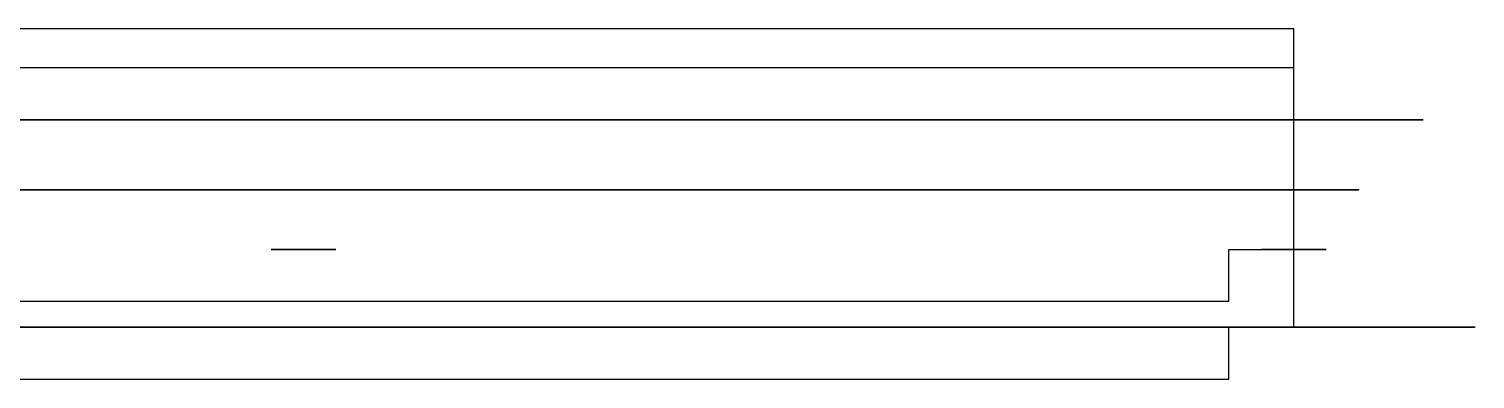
# Model space of a CAD drawing. Header units: centimetres. Extents: x 0 to 32.9, y -2.5 to 2.3.
# Drawn here: x 21.71 to 32.88, y -0.4 to 2.3 of the extents above; entities that cross this region are included whole.
import ezdxf

# ---------------------------------------------------------------- set-up
doc = ezdxf.new("R2010")
doc.units = ezdxf.units.CM
doc.header["$MEASUREMENT"] = 0
for name, color, linetype in [('Solid Block Case v52_1mm Switch Plate for Visualization Only', 7, 'Continuous'), ('Solid Block Case v52_1mm USB Cutout Guide', 7, 'Continuous'), ('Solid Block Case v52_1mm v1 Bottom Extrude Face', 7, 'Continuous'), ('Solid Block Case v52_1mm v1 Drill Holes', 7, 'Continuous'), ('Solid Block Case v52_1mm v1 Margin Case Base', 7, 'Continuous'), ('Solid Block Case v52_1mm v1 Overhang', 7, 'Continuous'), ('Solid Block Case v52_1mm v1 USB Cutout Face', 7, 'Continuous'), ('Solid Block Case v52_1mm v2 Basket Case', 7, 'Continuous'), ('Solid Block Case v52_1mm v2 USB Cutout Face', 7, 'Continuous'), ('Solid Block Case v52_3mm Bottom Extrude Face', 7, 'Continuous'), ('Solid Block Case v52_3mm Margin Case Base', 7, 'Continuous'), ('Solid Block Case v52_Case Bottom', 7, 'Continuous'), ('Solid Block Case v52_PCB Outline W USB', 7, 'Continuous'), ('Solid Block Case v52_Sketch34', 7, 'Continuous'), ('Solid Block Case v52_Switch Plate', 7, 'Continuous'), ('Solid Block Case v52_TopPlate', 7, 'Continuous')]:
    doc.layers.add(name, color=color, linetype=linetype)

msp = doc.modelspace()

# ---------------------------------------------------------------- linework, layer by layer
at = {"layer": 'Solid Block Case v52_1mm Switch Plate for Visualization Only'}
for p, q in [((31.48, 1.06, -16.7875), (1, 1.06, -16.7875)), ((1, 1.06, -0.5), (31.48, 1.06, -0.5)), ((20.7882, 1.06, -5.0833), (22.1882, 1.06, -5.0833)), ((22.1882, 1.06, -3.68336), (20.7882, 1.06, -3.68336)), ((22.6644, 1.06, -7.49338), (21.2645, 1.06, -7.49338)), ((21.2645, 1.06, -8.89331), (22.6644, 1.06, -8.89331)), ((21.7407, 1.06, -6.98831), (23.1407, 1.06, -6.98831)), ((21.7407, 1.06, -5.58838), (21.7407, 1.06, -6.98831)), ((23.1407, 1.06, -5.58838), (21.7407, 1.06, -5.58838)), ((22.1882, 1.06, -5.0833), (22.1882, 1.06, -3.68336)), ((23.6169, 1.06, -1.778364), (22.217, 1.06, -1.778364)), ((22.217, 1.06, -1.778364), (22.217, 1.06, -3.17831)), ((22.217, 1.06, -3.17831), (23.6169, 1.06, -3.17831)), ((22.217, 1.06, -14.1609), (22.217, 1.06, -15.5608)), ((22.217, 1.06, -10.79831), (23.6169, 1.06, -10.79831)), ((23.6169, 1.06, -9.39838), (22.217, 1.06, -9.39838)), ((22.217, 1.06, -11.30338), (22.217, 1.06, -12.7033)), ((22.217, 1.06, -12.7033), (23.6169, 1.06, -12.7033)), ((23.6169, 1.06, -11.30338), (22.217, 1.06, -11.30338)), ((22.217, 1.06, -9.39838), (22.217, 1.06, -10.79831)), ((22.217, 1.06, -15.5608), (23.6169, 1.06, -15.5608)), ((23.6169, 1.06, -14.1609), (22.217, 1.06, -14.1609)), ((22.6644, 1.06, -8.89331), (22.6644, 1.06, -7.49338)), ((24.0932, 1.06, -3.68336), (22.6932, 1.06, -3.68336)), ((22.6932, 1.06, -3.68336), (22.6932, 1.06, -5.0833)), ((22.6932, 1.06, -5.0833), (24.0932, 1.06, -5.0833)), ((23.1407, 1.06, -6.98831), (23.1407, 1.06, -5.58838)), ((24.5694, 1.06, -7.49338), (23.1695, 1.06, -7.49338)), ((23.1695, 1.06, -7.49338), (23.1695, 1.06, -8.89331)), ((23.1695, 1.06, -8.89331), (24.5694, 1.06, -8.89331)), ((23.6169, 1.06, -3.17831), (23.6169, 1.06, -1.778364)), ((23.6169, 1.06, -10.79831), (23.6169, 1.06, -9.39838)), ((23.6169, 1.06, -12.7033), (23.6169, 1.06, -11.30338)), ((23.6169, 1.06, -15.5608), (23.6169, 1.06, -14.1609)), ((23.6457, 1.06, -6.98831), (25.0457, 1.06, -6.98831)), ((25.0457, 1.06, -5.58838), (23.6457, 1.06, -5.58838)), ((23.6457, 1.06, -5.58838), (23.6457, 1.06, -6.98831)), ((24.0932, 1.06, -5.0833), (24.0932, 1.06, -3.68336)), ((25.5219, 1.06, -1.778364), (24.122, 1.06, -1.778364)), ((24.122, 1.06, -1.778364), (24.122, 1.06, -3.17831)), ((24.122, 1.06, -3.17831), (25.5219, 1.06, -3.17831)), ((25.5219, 1.06, -11.30338), (24.122, 1.06, -11.30338)), ((24.122, 1.06, -15.5608), (25.5219, 1.06, -15.5608)), ((24.122, 1.06, -11.30338), (24.122, 1.06, -12.7033)), ((24.122, 1.06, -10.79831), (25.5219, 1.06, -10.79831)), ((24.122, 1.06, -12.7033), (25.5219, 1.06, -12.7033)), ((25.5219, 1.06, -14.1609), (24.122, 1.06, -14.1609)), ((25.5219, 1.06, -9.39838), (24.122, 1.06, -9.39838)), ((24.122, 1.06, -14.1609), (24.122, 1.06, -15.5608)), ((24.122, 1.06, -9.39838), (24.122, 1.06, -10.79831)), ((24.5694, 1.06, -8.89331), (24.5694, 1.06, -7.49338)), ((25.0457, 1.06, -6.98831), (25.0457, 1.06, -5.58838)), ((25.0745, 1.06, -7.49338), (25.0745, 1.06, -8.89331)), ((26.4744, 1.06, -7.49338), (25.0745, 1.06, -7.49338)), ((25.0745, 1.06, -8.89331), (26.4744, 1.06, -8.89331)), ((25.3126, 1.06, -3.68336), (25.3126, 1.06, -5.0833)), ((26.7125, 1.06, -3.68336), (25.3126, 1.06, -3.68336)), ((25.3126, 1.06, -5.0833), (26.7125, 1.06, -5.0833)), ((25.5219, 1.06, -3.17831), (25.5219, 1.06, -1.778364)), ((25.5219, 1.06, -10.79831), (25.5219, 1.06, -9.39838)), ((25.5219, 1.06, -12.7033), (25.5219, 1.06, -11.30338)), ((25.5219, 1.06, -15.5608), (25.5219, 1.06, -14.1609)), ((25.8313, 1.06, -6.51826), (25.8313, 1.06, -6.23837)), ((25.8313, 1.06, -6.23837), (25.9137, 1.06, -6.23837)), ((25.9137, 1.06, -6.51826), (25.8313, 1.06, -6.51826)), ((25.9137, 1.06, -5.61138), (26.0862, 1.06, -5.61138)), ((25.9137, 1.06, -6.23837), (25.9137, 1.06, -5.61138)), ((26.5888, 1.06, -6.84127), (25.9137, 1.06, -6.84127)), ((25.9137, 1.06, -6.84127), (25.9137, 1.06, -6.51826)), ((26.027, 1.06, -3.17831), (27.4269, 1.06, -3.17831)), ((26.027, 1.06, -1.778364), (26.027, 1.06, -3.17831)), ((27.4269, 1.06, -1.778364), (26.027, 1.06, -1.778364)), ((26.027, 1.06, -11.30338), (26.027, 1.06, -12.7033)), ((27.4269, 1.06, -11.30338), (26.027, 1.06, -11.30338)), ((26.027, 1.06, -14.1609), (26.027, 1.06, -15.5608)), ((26.027, 1.06, -12.7033), (27.4269, 1.06, -12.7033)), ((27.4269, 1.06, -14.1609), (26.027, 1.06, -14.1609)), ((26.027, 1.06, -15.5608), (27.4269, 1.06, -15.5608)), ((26.0694, 1.06, -10.04837), (26.152, 1.06, -10.04837)), ((26.0694, 1.06, -10.32826), (26.0694, 1.06, -10.04837)), ((26.152, 1.06, -10.32826), (26.0694, 1.06, -10.32826)), ((26.0862, 1.06, -5.49136), (26.4161, 1.06, -5.49136)), ((26.0862, 1.06, -5.61138), (26.0862, 1.06, -5.49136)), ((26.152, 1.06, -10.65127), (26.152, 1.06, -10.32826)), ((26.8269, 1.06, -10.65127), (26.152, 1.06, -10.65127)), ((26.152, 1.06, -9.42138), (26.3243, 1.06, -9.42138)), ((26.152, 1.06, -10.04837), (26.152, 1.06, -9.42138)), ((26.3243, 1.06, -9.42138), (26.3243, 1.06, -9.30136)), ((26.3243, 1.06, -9.30136), (26.6544, 1.06, -9.30136)), ((26.4161, 1.06, -5.61138), (26.5888, 1.06, -5.61138)), ((26.4161, 1.06, -5.49136), (26.4161, 1.06, -5.61138)), ((26.4744, 1.06, -8.89331), (26.4744, 1.06, -7.49338)), ((26.5888, 1.06, -6.05828), (26.7412, 1.06, -6.05828)), ((26.5888, 1.06, -5.61138), (26.5888, 1.06, -6.05828)), ((26.7412, 1.06, -6.51826), (26.5888, 1.06, -6.51826)), ((26.5888, 1.06, -6.51826), (26.5888, 1.06, -6.84127)), ((26.6544, 1.06, -9.42138), (26.8269, 1.06, -9.42138)), ((26.6544, 1.06, -9.30136), (26.6544, 1.06, -9.42138)), ((26.7125, 1.06, -5.0833), (26.7125, 1.06, -3.68336)), ((26.7412, 1.06, -6.98831), (26.7412, 1.06, -6.51826)), ((26.7412, 1.06, -6.05828), (26.7412, 1.06, -5.58838)), ((28.1413, 1.06, -6.98831), (26.7412, 1.06, -6.98831)), ((26.7412, 1.06, -5.58838), (28.1413, 1.06, -5.58838)), ((26.9795, 1.06, -10.32826), (26.8269, 1.06, -10.32826)), ((26.8269, 1.06, -9.86828), (26.9795, 1.06, -9.86828)), ((26.8269, 1.06, -10.32826), (26.8269, 1.06, -10.65127)), ((26.8269, 1.06, -9.42138), (26.8269, 1.06, -9.86828)), ((28.3794, 1.06, -10.79831), (26.9795, 1.06, -10.79831)), ((26.9795, 1.06, -9.86828), (26.9795, 1.06, -9.39838)), ((26.9795, 1.06, -10.79831), (26.9795, 1.06, -10.32826)), ((26.9795, 1.06, -9.39838), (28.3794, 1.06, -9.39838)), ((27.4269, 1.06, -3.17831), (27.4269, 1.06, -1.778364)), ((27.4269, 1.06, -12.7033), (27.4269, 1.06, -11.30338)), ((27.4269, 1.06, -15.5608), (27.4269, 1.06, -14.1609)), ((27.4557, 1.06, -7.49338), (27.4557, 1.06, -8.89331)), ((28.8557, 1.06, -7.49338), (27.4557, 1.06, -7.49338)), ((27.4557, 1.06, -8.89331), (28.8557, 1.06, -8.89331)), ((27.932, 1.06, -3.68336), (27.932, 1.06, -5.0833)), ((27.932, 1.06, -3.17831), (29.3319, 1.06, -3.17831)), ((29.3319, 1.06, -1.778364), (27.932, 1.06, -1.778364)), ((27.932, 1.06, -5.0833), (29.3319, 1.06, -5.0833)), ((27.932, 1.06, -1.778364), (27.932, 1.06, -3.17831)), ((29.3319, 1.06, -3.68336), (27.932, 1.06, -3.68336)), ((27.932, 1.06, -12.7033), (29.3319, 1.06, -12.7033)), ((27.932, 1.06, -15.5608), (29.3319, 1.06, -15.5608)), ((27.932, 1.06, -14.1609), (27.932, 1.06, -15.5608)), ((29.3319, 1.06, -11.30338), (27.932, 1.06, -11.30338)), ((27.932, 1.06, -11.30338), (27.932, 1.06, -12.7033)), ((29.3319, 1.06, -14.1609), (27.932, 1.06, -14.1609)), ((28.1413, 1.06, -6.51826), (28.1413, 1.06, -6.98831)), ((28.1413, 1.06, -6.05828), (28.2937, 1.06, -6.05828)), ((28.2937, 1.06, -6.51826), (28.1413, 1.06, -6.51826)), ((28.1413, 1.06, -5.58838), (28.1413, 1.06, -6.05828)), ((28.2937, 1.06, -5.61138), (28.4662, 1.06, -5.61138)), ((28.9688, 1.06, -6.84127), (28.2937, 1.06, -6.84127)), ((28.2937, 1.06, -6.84127), (28.2937, 1.06, -6.51826)), ((28.2937, 1.06, -6.05828), (28.2937, 1.06, -5.61138)), ((28.532, 1.06, -10.32826), (28.3794, 1.06, -10.32826)), ((28.3794, 1.06, -9.86828), (28.532, 1.06, -9.86828)), ((28.3794, 1.06, -9.39838), (28.3794, 1.06, -9.86828)), ((28.3794, 1.06, -10.32826), (28.3794, 1.06, -10.79831)), ((28.4662, 1.06, -5.61138), (28.4662, 1.06, -5.49136)), ((28.4662, 1.06, -5.49136), (28.7963, 1.06, -5.49136)), ((28.532, 1.06, -9.42138), (28.7045, 1.06, -9.42138)), ((28.532, 1.06, -9.86828), (28.532, 1.06, -9.42138)), ((29.2069, 1.06, -10.65127), (28.532, 1.06, -10.65127)), ((28.532, 1.06, -10.65127), (28.532, 1.06, -10.32826)), ((28.7045, 1.06, -9.30136), (29.0344, 1.06, -9.30136)), ((28.7045, 1.06, -9.42138), (28.7045, 1.06, -9.30136)), ((28.7963, 1.06, -5.49136), (28.7963, 1.06, -5.61138)), ((28.7963, 1.06, -5.61138), (28.9688, 1.06, -5.61138)), ((28.8557, 1.06, -8.89331), (28.8557, 1.06, -7.49338)), ((29.0512, 1.06, -6.51826), (28.9688, 1.06, -6.51826)), ((28.9688, 1.06, -5.61138), (28.9688, 1.06, -6.23837)), ((28.9688, 1.06, -6.51826), (28.9688, 1.06, -6.84127)), ((28.9688, 1.06, -6.23837), (29.0512, 1.06, -6.23837)), ((29.0344, 1.06, -9.42138), (29.2069, 1.06, -9.42138)), ((29.0344, 1.06, -9.30136), (29.0344, 1.06, -9.42138)), ((29.0512, 1.06, -6.23837), (29.0512, 1.06, -6.51826)), ((29.2069, 1.06, -10.04837), (29.2895, 1.06, -10.04837)), ((29.2069, 1.06, -10.32826), (29.2069, 1.06, -10.65127)), ((29.2069, 1.06, -9.42138), (29.2069, 1.06, -10.04837)), ((29.2895, 1.06, -10.32826), (29.2069, 1.06, -10.32826)), ((29.2895, 1.06, -10.04837), (29.2895, 1.06, -10.32826)), ((29.3319, 1.06, -3.17831), (29.3319, 1.06, -1.778364)), ((29.3319, 1.06, -5.0833), (29.3319, 1.06, -3.68336)), ((29.3319, 1.06, -15.5608), (29.3319, 1.06, -14.1609)), ((29.3319, 1.06, -12.7033), (29.3319, 1.06, -11.30338)), ((31.2369, 1.06, -1.778364), (29.837, 1.06, -1.778364)), ((31.2369, 1.06, -5.58838), (29.837, 1.06, -5.58838)), ((29.837, 1.06, -5.58838), (29.837, 1.06, -6.98831)), ((29.837, 1.06, -3.68336), (29.837, 1.06, -5.0833)), ((29.837, 1.06, -5.0833), (31.2369, 1.06, -5.0833)), ((31.2369, 1.06, -3.68336), (29.837, 1.06, -3.68336)), ((29.837, 1.06, -3.17831), (31.2369, 1.06, -3.17831)), ((29.837, 1.06, -1.778364), (29.837, 1.06, -3.17831)), ((29.837, 1.06, -7.49338), (29.837, 1.06, -8.89331)), ((29.837, 1.06, -8.89331), (31.2369, 1.06, -8.89331)), ((31.2369, 1.06, -7.49338), (29.837, 1.06, -7.49338)), ((29.837, 1.06, -6.98831), (31.2369, 1.06, -6.98831)), ((29.837, 1.06, -15.5608), (31.2369, 1.06, -15.5608)), ((31.2369, 1.06, -14.1609), (29.837, 1.06, -14.1609)), ((31.2369, 1.06, -11.30338), (29.837, 1.06, -11.30338)), ((29.837, 1.06, -12.7033), (31.2369, 1.06, -12.7033)), ((29.837, 1.06, -9.39838), (29.837, 1.06, -10.79831)), ((29.837, 1.06, -11.30338), (29.837, 1.06, -12.7033)), ((31.2369, 1.06, -9.39838), (29.837, 1.06, -9.39838)), ((29.837, 1.06, -10.79831), (31.2369, 1.06, -10.79831)), ((29.837, 1.06, -14.1609), (29.837, 1.06, -15.5608)), ((31.2369, 1.06, -3.17831), (31.2369, 1.06, -1.778364)), ((31.2369, 1.06, -5.0833), (31.2369, 1.06, -3.68336)), ((31.2369, 1.06, -6.98831), (31.2369, 1.06, -5.58838)), ((31.2369, 1.06, -15.5608), (31.2369, 1.06, -14.1609)), ((31.2369, 1.06, -8.89331), (31.2369, 1.06, -7.49338)), ((31.2369, 1.06, -10.79831), (31.2369, 1.06, -9.39838)), ((31.2369, 1.06, -12.7033), (31.2369, 1.06, -11.30338)), ((31.98, 1.06, -1), (31.98, 1.06, -16.2875))]:
    msp.add_line(p, q, dxfattribs=at)
at = {"layer": 'Solid Block Case v52_1mm Switch Plate for Visualization Only', "extrusion": (0, 1, 0)}
for centre in [(-23.86945, -9.171415, 1.06), (-31.48, -16.2875, 1.06), (-31.48, -1, 1.06)]:
    msp.add_circle(centre, 0.125, dxfattribs=at)
for centre, start, end in [((-31.48, -1, 1.06), 90, 180), ((-31.48, -16.2875, 1.06), 180, 270)]:
    msp.add_arc(centre, 0.5, start, end, dxfattribs=at)
at = {"layer": 'Solid Block Case v52_1mm Switch Plate for Visualization Only'}
msp.add_point((31.98, 1.06, -0.5), dxfattribs=at)
at = {"layer": 'Solid Block Case v52_1mm USB Cutout Guide'}
for p, q in [((1, 0, -0.5), (31.48, 0, -0.5)), ((31.48, 0, -16.7875), (21.45, 0, -16.7875)), ((31.98, 0, -1), (31.98, 0, -16.2875))]:
    msp.add_line(p, q, dxfattribs=at)
at = {"layer": 'Solid Block Case v52_1mm USB Cutout Guide', "extrusion": (0, 1, 0)}
for centre, start, end in [((-31.48, -1), 90, 180), ((-31.48, -16.2875), 180, 270)]:
    msp.add_arc(centre, 0.5, start, end, dxfattribs=at)
at = {"layer": 'Solid Block Case v52_1mm v1 Bottom Extrude Face'}
for p, q in [((0, 0), (32.48, 0)), ((32.48, 0, -17.2875), (0, 0, -17.2875)), ((0, 0, -11.2875), (32.48, 0, -11.2875)), ((32.48, 0), (0, 0)), ((32.48, 0, -17.2875), (0, 0, -17.2875)), ((0, 0, -2.7), (32.48, 0, -2.7)), ((32.48, 0, -2.7), (32.48, 0)), ((32.48, 0), (32.48, 0, -17.2875)), ((32.48, 0, -11.2875), (32.48, 0, -17.2875))]:
    msp.add_line(p, q, dxfattribs=at)
at = {"layer": 'Solid Block Case v52_1mm v1 Drill Holes', "extrusion": (0, 1, 0)}
for centre in [(-23.83472, -8.116085, 0.6), (-31.48, -1, 0.6), (-31.48, -16.2875, 0.6)]:
    msp.add_circle(centre, 0.25, dxfattribs=at)
at = {"layer": 'Solid Block Case v52_1mm v1 Margin Case Base'}
for p, q in [((0, 0), (32.48, 0)), ((31.48, 0, -16.8875), (1, 0, -16.8875)), ((1, 0, -0.5), (31.48, 0, -0.5)), ((1, 0, -0.4), (31.48, 0, -0.4)), ((31.48, 0, -17.2875), (1, 0, -17.2875)), ((30.98, 0, -11.7875), (1.5, 0, -11.7875)), ((1.5, 0, -16.8875), (30.98, 0, -16.8875)), ((23.86945, 0, -9.171415), (23.86945, 0, -0.4)), ((23.86945, 0, -9.171415), (32.08, 0, -9.171415)), ((31.98, 0, -15.701646), (30.98, 0, -15.701646)), ((31.48, 0, -16.7875), (30.98, 0, -16.7875)), ((30.98, 0, -16.8875), (30.98, 0, -11.7875)), ((30.98, 0, -16.7875), (30.98, 0, -11.7875)), ((32.48, 0, -17.2875), (31.48, 0, -17.2875)), ((31.98, 0, -1), (31.98, 0, -16.2875)), ((32.08, 0, -1), (32.08, 0, -16.2875)), ((32.48, 0, -16.2875), (32.48, 0, -17.2875)), ((32.48, 0, -1), (32.48, 0, -16.2875)), ((32.48, 0, -1), (32.48, 0))]:
    msp.add_line(p, q, dxfattribs=at)
at = {"layer": 'Solid Block Case v52_1mm v1 Margin Case Base', "extrusion": (0, 1, 0)}
for centre in [(-23.86945, -9.171415), (-31.48, -16.2875), (-31.48, -1)]:
    msp.add_circle(centre, 0.225, dxfattribs=at)
for centre, radius, start, end in [((-31.48, -16.2875), 0.5, 180, 270), ((-31.48, -1), 0.5, 90, 180), ((-31.48, -16.2875), 0.6, 180, 270), ((-31.48, -1), 0.6, 90, 180)]:
    msp.add_arc(centre, radius, start, end, dxfattribs=at)
at = {"layer": 'Solid Block Case v52_1mm v1 Margin Case Base'}
msp.add_point((31.98, 0, -0.5), dxfattribs=at)
at = {"layer": 'Solid Block Case v52_1mm v1 Overhang'}
for p, q in [((0, 1.6), (32.48, 1.6)), ((0, 1.6), (32.48, 1.6)), ((32.316374, 1.6, -17.2875), (0.163626, 1.6, -17.2875)), ((0.163626, 1.6, -17.2875), (32.316374, 1.6, -17.2875)), ((1, 1.6, -16.8875), (31.48, 1.6, -16.8875)), ((31.48, 1.6, -0.4), (1, 1.6, -0.4)), ((1.0094, 1.6, -1.4742), (31.4706, 1.6, -1.4742)), ((1.0094, 1.6, -12.9558), (31.4706, 1.6, -12.9558)), ((20.0595, 1.6, -14.849103), (21.9645, 1.6, -14.849103)), ((31.4706, 1.6, -13.9083), (21.9645, 1.6, -13.9083)), ((31.4706, 1.6, -15.8133), (21.9645, 1.6, -15.8133)), ((21.9645, 1.6, -13.9083), (21.9645, 1.6, -15.8133)), ((31.4706, 1.6, -13.9083), (31.4706, 1.6, -15.8133)), ((31.4706, 1.6, -1.4742), (31.4706, 1.6, -12.9558)), ((32.48, 1.6, -15.8133), (31.4706, 1.6, -15.8133)), ((32.08, 1.6, -16.2875), (32.08, 1.6, -1)), ((32.48, 1.6, -17.114276), (32.316374, 1.6, -17.2875)), ((32.48, 1.6, -17.114276), (32.316374, 1.6, -17.2875)), ((32.48, 1.6, -17.114276), (32.48, 1.6)), ((32.48, 1.6), (32.48, 1.6, -17.114276))]:
    msp.add_line(p, q, dxfattribs=at)
at = {"layer": 'Solid Block Case v52_1mm v1 Overhang', "extrusion": (0, 1, 0)}
for centre, start, end in [((-31.48, -1, 1.6), 90, 180), ((-31.48, -16.2875, 1.6), 180, 270)]:
    msp.add_arc(centre, 0.6, start, end, dxfattribs=at)
at = {"layer": 'Solid Block Case v52_1mm v1 USB Cutout Face'}
for p, q in [((31.48, 2, -16.8875), (1, 2, -16.8875)), ((31.48, 0, -16.8875), (31.48, 2, -16.8875)), ((30.98, 0, -16.8875), (31.48, 0, -16.8875)), ((30.98, -0.4, -16.8875), (30.98, 0, -16.8875)), ((1.5, -0.4, -16.8875), (30.98, -0.4, -16.8875))]:
    msp.add_line(p, q, dxfattribs=at)
at = {"layer": 'Solid Block Case v52_1mm v2 Basket Case'}
for p, q in [((1, 0, -0.4), (31.48, 0, -0.4)), ((1, 0, -0.5), (31.48, 0, -0.5)), ((1, 0), (31.48, 0)), ((31.48, 0, -17.2875), (1, 0, -17.2875)), ((31.48, 0, -16.8875), (1, 0, -16.8875)), ((30.98, 0, -16.8875), (1.5, 0, -16.8875)), ((9.64528, 0, -6.171415), (22.86945, 0, -6.171415)), ((22.86945, 0, -6.171415), (22.86945, 0, -13.7875)), ((22.86945, 0, -13.7875), (30.98, 0, -13.7875)), ((31.48, 0, -16.7875), (30.98, 0, -16.7875)), ((30.98, 0, -16.7875), (30.98, 0, -13.7875)), ((30.98, 0, -13.7875), (30.98, 0, -16.8875)), ((31.48, 0, -17.2875), (32.48, 0, -17.2875)), ((32.48, 0), (31.48, 0)), ((31.98, 0, -1), (31.98, 0, -16.2875)), ((32.08, 0, -1), (32.08, 0, -16.2875)), ((32.48, 0, -17.2875), (32.48, 0))]:
    msp.add_line(p, q, dxfattribs=at)
at = {"layer": 'Solid Block Case v52_1mm v2 Basket Case', "extrusion": (0, 1, 0)}
for centre, radius, start, end in [((-31.48, -16.2875), 0.5, 180, 270), ((-31.48, -16.2875), 0.6, 180, 270), ((-31.48, -1), 0.6, 90, 180), ((-31.48, -1), 0.5, 90, 180)]:
    msp.add_arc(centre, radius, start, end, dxfattribs=at)
at = {"layer": 'Solid Block Case v52_1mm v2 Basket Case'}
msp.add_point((31.98, 0, -0.5), dxfattribs=at)
at = {"layer": 'Solid Block Case v52_1mm v2 USB Cutout Face'}
for p, q in [((31.48, 2.3, -16.8875), (1, 2.3, -16.8875)), ((31.48, 0.6, -16.8875), (31.48, 2.3, -16.8875)), ((30.98, 0.2, -16.8875), (30.98, 0.6, -16.8875)), ((30.98, 0.6, -16.8875), (31.48, 0.6, -16.8875)), ((1.5, 0.2, -16.8875), (30.98, 0.2, -16.8875))]:
    msp.add_line(p, q, dxfattribs=at)
at = {"layer": 'Solid Block Case v52_3mm Bottom Extrude Face'}
for p, q in [((32.88, 0, -17.6875), (0, 0, -17.6875)), ((32.88, 0, -11.6875), (0, 0, -11.6875)), ((0, 0), (32.88, 0)), ((32.88, 0, -3), (0, 0, -3)), ((0, 0, -17.6875), (32.88, 0, -17.6875)), ((0, 0), (32.88, 0)), ((32.88, 0), (32.88, 0, -17.6875)), ((32.88, 0, -17.6875), (32.88, 0, -11.6875)), ((32.88, 0), (32.88, 0, -3))]:
    msp.add_line(p, q, dxfattribs=at)
at = {"layer": 'Solid Block Case v52_3mm Margin Case Base'}
for p, q in [((32.88, 0, -17.6875), (0, 0, -17.6875)), ((0, 0), (32.88, 0)), ((1.2, 0, -0.4), (31.68, 0, -0.4)), ((31.68, 0, -17.2875), (1.2, 0, -17.2875)), ((30.48, 0, -17.2875), (2.4, 0, -17.2875)), ((2.4, 0, -13.7875), (30.48, 0, -13.7875)), ((30.48, 0, -13.7875), (30.48, 0, -17.2875)), ((30.48, 0, -17.2875), (30.48, 0, -13.7875)), ((32.48, 0, -1.2), (32.48, 0, -16.4875)), ((32.88, 0), (32.88, 0, -17.6875))]:
    msp.add_line(p, q, dxfattribs=at)
at = {"layer": 'Solid Block Case v52_3mm Margin Case Base', "extrusion": (0, 1, 0)}
for centre in [(-24.06945, -9.371415), (-24.06945, -9.371415), (-31.68, -16.4875), (-31.68, -1.2), (-31.68, -1.2), (-31.68, -16.4875)]:
    msp.add_circle(centre, 0.125, dxfattribs=at)
for centre, start, end in [((-31.68, -1.2), 90, 180), ((-31.68, -16.4875), 180, 270)]:
    msp.add_arc(centre, 0.8, start, end, dxfattribs=at)
at = {"layer": 'Solid Block Case v52_3mm Margin Case Base'}
msp.add_point((32.18, 0, -0.7), dxfattribs=at)
msp.add_point((32.18, 0, -0.7), dxfattribs=at)
at = {"layer": 'Solid Block Case v52_Case Bottom'}
for p, q in [((30.98, 0, -16.2875), (0.5, 0, -16.2875)), ((0.5, 0), (30.98, 0)), ((31.48, 0, -0.5), (31.48, 0, -15.7875))]:
    msp.add_line(p, q, dxfattribs=at)
at = {"layer": 'Solid Block Case v52_Case Bottom', "extrusion": (0, 1, 0)}
for centre in [(-23.36945, -8.671415), (-30.98, -15.7875), (-30.98, -0.5)]:
    msp.add_circle(centre, 0.125, dxfattribs=at)
for centre, start, end in [((-30.98, -15.7875), 180, 270), ((-30.98, -0.5), 90, 180)]:
    msp.add_arc(centre, 0.5, start, end, dxfattribs=at)
at = {"layer": 'Solid Block Case v52_Case Bottom'}
msp.add_point((31.48, 0), dxfattribs=at)
at = {"layer": 'Solid Block Case v52_PCB Outline W USB'}
for p, q in [((0.5, 0), (30.98, 0)), ((30.98, 0, -16.2875), (20.95, 0, -16.2875)), ((31.48, 0, -0.5), (31.48, 0, -15.7875))]:
    msp.add_line(p, q, dxfattribs=at)
at = {"layer": 'Solid Block Case v52_PCB Outline W USB', "extrusion": (0, 1, 0)}
for centre, start, end in [((-30.98, -15.7875), 180, 270), ((-30.98, -0.5), 90, 180)]:
    msp.add_arc(centre, 0.5, start, end, dxfattribs=at)
at = {"layer": 'Solid Block Case v52_Sketch34'}
for p, q in [((30.7369, 0, -12.7084), (0.761965, 0, -12.7084)), ((16.24, 0, -16.2875), (22.11, 0, -16.2875)), ((16.24, 0), (22.11, 0)), ((20.7645, 0, -8.39331), (22.1644, 0, -8.39331)), ((22.1644, 0, -6.99338), (20.7645, 0, -6.99338)), ((21.2119, 0, -13.1558), (30.7369, 0, -13.1558)), ((21.2407, 0, -6.48831), (22.6407, 0, -6.48831)), ((22.6407, 0, -5.08838), (21.2407, 0, -5.08838)), ((21.717, 0, -12.2033), (23.1169, 0, -12.2033)), ((21.717, 0, -10.80338), (21.717, 0, -12.2033)), ((23.1169, 0, -8.89838), (21.717, 0, -8.89838)), ((21.717, 0, -8.89838), (21.717, 0, -10.29831)), ((23.1169, 0, -13.6609), (21.717, 0, -13.6609)), ((21.717, 0, -10.29831), (23.1169, 0, -10.29831)), ((21.717, 0, -13.6609), (21.717, 0, -15.0608)), ((21.717, 0, -15.0608), (23.1169, 0, -15.0608)), ((21.717, 0, -2.67831), (23.1169, 0, -2.67831)), ((23.1169, 0, -1.278364), (21.717, 0, -1.278364)), ((21.717, 0, -1.278364), (21.717, 0, -2.67831)), ((23.1169, 0, -10.80338), (21.717, 0, -10.80338)), ((22.11, 0), (22.11, 0, -0.5)), ((22.11, 0, -15.7875), (22.11, 0, -16.2875)), ((22.11, 0, -0.5), (23.11, 0, -0.5)), ((22.11, 0, -15.7875), (23.11, 0, -15.7875)), ((22.1644, 0, -8.39331), (22.1644, 0, -6.99338)), ((22.1932, 0, -4.5833), (23.5932, 0, -4.5833)), ((23.5932, 0, -3.18336), (22.1932, 0, -3.18336)), ((22.1932, 0, -3.18336), (22.1932, 0, -4.5833)), ((22.6407, 0, -6.48831), (22.6407, 0, -5.08838)), ((22.6695, 0, -8.39331), (24.0694, 0, -8.39331)), ((24.0694, 0, -6.99338), (22.6695, 0, -6.99338)), ((22.6695, 0, -6.99338), (22.6695, 0, -8.39331)), ((28.98, 0), (23.11, 0)), ((23.11, 0, -16.2875), (23.11, 0, -15.7875)), ((23.11, 0, -0.5), (23.11, 0)), ((28.98, 0, -16.2875), (23.11, 0, -16.2875)), ((23.1169, 0, -12.2033), (23.1169, 0, -10.80338)), ((23.1169, 0, -10.29831), (23.1169, 0, -8.89838)), ((23.1169, 0, -2.67831), (23.1169, 0, -1.278364)), ((23.1169, 0, -15.0608), (23.1169, 0, -13.6609)), ((23.1457, 0, -6.48831), (24.5457, 0, -6.48831)), ((23.1457, 0, -5.08838), (23.1457, 0, -6.48831)), ((24.5457, 0, -5.08838), (23.1457, 0, -5.08838)), ((23.5932, 0, -4.5833), (23.5932, 0, -3.18336)), ((23.622, 0, -8.89838), (23.622, 0, -10.29831)), ((23.622, 0, -10.80338), (23.622, 0, -12.2033)), ((23.622, 0, -15.0608), (25.0219, 0, -15.0608)), ((25.0219, 0, -10.80338), (23.622, 0, -10.80338)), ((23.622, 0, -12.2033), (25.0219, 0, -12.2033)), ((23.622, 0, -10.29831), (25.0219, 0, -10.29831)), ((25.0219, 0, -13.6609), (23.622, 0, -13.6609)), ((25.0219, 0, -1.278364), (23.622, 0, -1.278364)), ((23.622, 0, -2.67831), (25.0219, 0, -2.67831)), ((23.622, 0, -1.278364), (23.622, 0, -2.67831)), ((23.622, 0, -13.6609), (23.622, 0, -15.0608)), ((25.0219, 0, -8.89838), (23.622, 0, -8.89838)), ((24.0694, 0, -8.39331), (24.0694, 0, -6.99338)), ((24.5457, 0, -6.48831), (24.5457, 0, -5.08838)), ((24.5745, 0, -6.99338), (24.5745, 0, -8.39331)), ((25.9744, 0, -6.99338), (24.5745, 0, -6.99338)), ((24.5745, 0, -8.39331), (25.9744, 0, -8.39331)), ((26.2125, 0, -3.18336), (24.8126, 0, -3.18336)), ((24.8126, 0, -4.5833), (26.2125, 0, -4.5833)), ((24.8126, 0, -3.18336), (24.8126, 0, -4.5833)), ((25.0219, 0, -15.0608), (25.0219, 0, -13.6609)), ((25.0219, 0, -10.29831), (25.0219, 0, -8.89838)), ((25.0219, 0, -12.2033), (25.0219, 0, -10.80338)), ((25.0219, 0, -2.67831), (25.0219, 0, -1.278364)), ((25.3313, 0, -6.01826), (25.3313, 0, -5.73837)), ((25.4137, 0, -6.01826), (25.3313, 0, -6.01826)), ((25.3313, 0, -5.73837), (25.4137, 0, -5.73837)), ((26.0888, 0, -6.34127), (25.4137, 0, -6.34127)), ((25.4137, 0, -5.73837), (25.4137, 0, -5.11138)), ((25.4137, 0, -6.34127), (25.4137, 0, -6.01826)), ((25.4137, 0, -5.11138), (25.5862, 0, -5.11138)), ((25.527, 0, -15.0608), (26.9269, 0, -15.0608)), ((25.527, 0, -12.2033), (26.9269, 0, -12.2033)), ((26.9269, 0, -13.6609), (25.527, 0, -13.6609)), ((25.527, 0, -13.6609), (25.527, 0, -15.0608)), ((26.9269, 0, -10.80338), (25.527, 0, -10.80338)), ((25.527, 0, -1.278364), (25.527, 0, -2.67831)), ((25.527, 0, -2.67831), (26.9269, 0, -2.67831)), ((25.527, 0, -10.80338), (25.527, 0, -12.2033)), ((26.9269, 0, -1.278364), (25.527, 0, -1.278364)), ((25.5694, 0, -9.54837), (25.652, 0, -9.54837)), ((25.652, 0, -9.82826), (25.5694, 0, -9.82826)), ((25.5694, 0, -9.82826), (25.5694, 0, -9.54837)), ((25.5862, 0, -4.99136), (25.9161, 0, -4.99136)), ((25.5862, 0, -5.11138), (25.5862, 0, -4.99136)), ((25.652, 0, -8.92138), (25.8243, 0, -8.92138)), ((25.652, 0, -9.54837), (25.652, 0, -8.92138)), ((25.652, 0, -10.15127), (25.652, 0, -9.82826)), ((26.3269, 0, -10.15127), (25.652, 0, -10.15127)), ((25.8243, 0, -8.92138), (25.8243, 0, -8.80136)), ((25.8243, 0, -8.80136), (26.1544, 0, -8.80136)), ((25.9161, 0, -5.11138), (26.0888, 0, -5.11138)), ((25.9161, 0, -4.99136), (25.9161, 0, -5.11138)), ((25.9744, 0, -8.39331), (25.9744, 0, -6.99338)), ((26.0888, 0, -5.55828), (26.2412, 0, -5.55828)), ((26.0888, 0, -5.11138), (26.0888, 0, -5.55828)), ((26.2412, 0, -6.01826), (26.0888, 0, -6.01826)), ((26.0888, 0, -6.01826), (26.0888, 0, -6.34127)), ((26.1544, 0, -8.92138), (26.3269, 0, -8.92138)), ((26.1544, 0, -8.80136), (26.1544, 0, -8.92138)), ((26.2125, 0, -4.5833), (26.2125, 0, -3.18336)), ((26.2412, 0, -5.08838), (27.6413, 0, -5.08838)), ((26.2412, 0, -6.48831), (26.2412, 0, -6.01826)), ((26.2412, 0, -5.55828), (26.2412, 0, -5.08838)), ((27.6413, 0, -6.48831), (26.2412, 0, -6.48831)), ((26.3269, 0, -8.92138), (26.3269, 0, -9.36828)), ((26.3269, 0, -9.36828), (26.4795, 0, -9.36828)), ((26.3269, 0, -9.82826), (26.3269, 0, -10.15127)), ((26.4795, 0, -9.82826), (26.3269, 0, -9.82826)), ((26.4795, 0, -9.36828), (26.4795, 0, -8.89838)), ((26.4795, 0, -10.29831), (26.4795, 0, -9.82826)), ((26.4795, 0, -8.89838), (27.8794, 0, -8.89838)), ((27.8794, 0, -10.29831), (26.4795, 0, -10.29831)), ((26.9269, 0, -15.0608), (26.9269, 0, -13.6609)), ((26.9269, 0, -2.67831), (26.9269, 0, -1.278364)), ((26.9269, 0, -12.2033), (26.9269, 0, -10.80338)), ((26.9557, 0, -6.99338), (26.9557, 0, -8.39331)), ((28.3557, 0, -6.99338), (26.9557, 0, -6.99338)), ((26.9557, 0, -8.39331), (28.3557, 0, -8.39331)), ((27.432, 0, -15.0608), (28.8319, 0, -15.0608)), ((27.432, 0, -13.6609), (27.432, 0, -15.0608)), ((28.8319, 0, -13.6609), (27.432, 0, -13.6609)), ((27.432, 0, -4.5833), (28.8319, 0, -4.5833)), ((27.432, 0, -12.2033), (28.8319, 0, -12.2033)), ((27.432, 0, -2.67831), (28.8319, 0, -2.67831)), ((27.432, 0, -10.80338), (27.432, 0, -12.2033)), ((27.432, 0, -1.278364), (27.432, 0, -2.67831)), ((28.8319, 0, -3.18336), (27.432, 0, -3.18336)), ((27.432, 0, -3.18336), (27.432, 0, -4.5833)), ((28.8319, 0, -10.80338), (27.432, 0, -10.80338)), ((28.8319, 0, -1.278364), (27.432, 0, -1.278364)), ((27.6413, 0, -6.01826), (27.6413, 0, -6.48831)), ((27.6413, 0, -5.08838), (27.6413, 0, -5.55828)), ((27.6413, 0, -5.55828), (27.7937, 0, -5.55828)), ((27.7937, 0, -6.01826), (27.6413, 0, -6.01826)), ((27.7937, 0, -5.55828), (27.7937, 0, -5.11138)), ((27.7937, 0, -6.34127), (27.7937, 0, -6.01826)), ((28.4688, 0, -6.34127), (27.7937, 0, -6.34127)), ((27.7937, 0, -5.11138), (27.9662, 0, -5.11138)), ((28.032, 0, -9.82826), (27.8794, 0, -9.82826)), ((27.8794, 0, -9.36828), (28.032, 0, -9.36828)), ((27.8794, 0, -8.89838), (27.8794, 0, -9.36828)), ((27.8794, 0, -9.82826), (27.8794, 0, -10.29831)), ((27.9662, 0, -4.99136), (28.2963, 0, -4.99136)), ((27.9662, 0, -5.11138), (27.9662, 0, -4.99136)), ((28.032, 0, -8.92138), (28.2045, 0, -8.92138)), ((28.7069, 0, -10.15127), (28.032, 0, -10.15127)), ((28.032, 0, -10.15127), (28.032, 0, -9.82826)), ((28.032, 0, -9.36828), (28.032, 0, -8.92138)), ((28.2045, 0, -8.80136), (28.5344, 0, -8.80136)), ((28.2045, 0, -8.92138), (28.2045, 0, -8.80136)), ((28.2963, 0, -4.99136), (28.2963, 0, -5.11138)), ((28.2963, 0, -5.11138), (28.4688, 0, -5.11138)), ((28.3557, 0, -8.39331), (28.3557, 0, -6.99338)), ((28.4688, 0, -6.01826), (28.4688, 0, -6.34127)), ((28.4688, 0, -5.73837), (28.5512, 0, -5.73837)), ((28.4688, 0, -5.11138), (28.4688, 0, -5.73837)), ((28.5512, 0, -6.01826), (28.4688, 0, -6.01826)), ((28.5344, 0, -8.92138), (28.7069, 0, -8.92138)), ((28.5344, 0, -8.80136), (28.5344, 0, -8.92138)), ((28.5512, 0, -5.73837), (28.5512, 0, -6.01826)), ((28.7069, 0, -9.82826), (28.7069, 0, -10.15127)), ((28.7069, 0, -8.92138), (28.7069, 0, -9.54837)), ((28.7069, 0, -9.54837), (28.7895, 0, -9.54837)), ((28.7895, 0, -9.82826), (28.7069, 0, -9.82826)), ((28.7895, 0, -9.54837), (28.7895, 0, -9.82826)), ((28.8319, 0, -15.0608), (28.8319, 0, -13.6609)), ((28.8319, 0, -4.5833), (28.8319, 0, -3.18336)), ((28.8319, 0, -2.67831), (28.8319, 0, -1.278364)), ((28.8319, 0, -12.2033), (28.8319, 0, -10.80338)), ((29.98, 0, -0.5), (28.98, 0, -0.5)), ((28.98, 0, -15.7875), (28.98, 0, -16.2875)), ((28.98, 0, -0.5), (28.98, 0)), ((29.98, 0, -15.7875), (28.98, 0, -15.7875)), ((29.337, 0, -12.2033), (30.7369, 0, -12.2033)), ((30.7369, 0, -13.6609), (29.337, 0, -13.6609)), ((30.7369, 0, -5.08838), (29.337, 0, -5.08838)), ((29.337, 0, -5.08838), (29.337, 0, -6.48831)), ((29.337, 0, -6.48831), (30.7369, 0, -6.48831)), ((29.337, 0, -8.89838), (29.337, 0, -10.29831)), ((30.7369, 0, -10.80338), (29.337, 0, -10.80338)), ((30.7369, 0, -6.99338), (29.337, 0, -6.99338)), ((29.337, 0, -10.80338), (29.337, 0, -12.2033)), ((29.337, 0, -1.278364), (29.337, 0, -2.67831)), ((29.337, 0, -15.0608), (30.7369, 0, -15.0608)), ((29.337, 0, -13.6609), (29.337, 0, -15.0608)), ((29.337, 0, -4.5833), (30.7369, 0, -4.5833)), ((30.7369, 0, -3.18336), (29.337, 0, -3.18336)), ((30.7369, 0, -1.278364), (29.337, 0, -1.278364)), ((29.337, 0, -2.67831), (30.7369, 0, -2.67831)), ((29.337, 0, -6.99338), (29.337, 0, -8.39331)), ((29.337, 0, -3.18336), (29.337, 0, -4.5833)), ((29.337, 0, -10.29831), (30.7369, 0, -10.29831)), ((30.7369, 0, -8.89838), (29.337, 0, -8.89838)), ((29.337, 0, -8.39331), (30.7369, 0, -8.39331)), ((29.98, 0), (29.98, 0, -0.5)), ((30.98, 0), (29.98, 0)), ((30.98, 0, -16.2875), (29.98, 0, -16.2875)), ((29.98, 0, -16.2875), (29.98, 0, -15.7875)), ((30.7369, 0, -6.48831), (30.7369, 0, -5.08838)), ((30.7369, 0, -10.29831), (30.7369, 0, -8.89838)), ((30.7369, 0, -15.0608), (30.7369, 0, -13.6609)), ((30.7369, 0, -2.67831), (30.7369, 0, -1.278364)), ((30.7369, 0, -12.2033), (30.7369, 0, -10.80338)), ((30.7369, 0, -8.39331), (30.7369, 0, -6.99338)), ((30.7369, 0, -4.5833), (30.7369, 0, -3.18336)), ((30.7369, 0, -13.1558), (30.7369, 0, -12.7084)), ((30.98, 0, -2.5), (31.48, 0, -2.5)), ((30.98, 0, -7.64375), (30.98, 0, -8.64375)), ((30.98, 0, -1.5), (30.98, 0, -2.5)), ((30.98, 0, -13.7875), (31.48, 0, -13.7875)), ((30.98, 0, -8.64375), (31.48, 0, -8.64375)), ((30.98, 0, -14.7875), (30.98, 0, -13.7875)), ((31.48, 0, -1.5), (30.98, 0, -1.5)), ((31.48, 0, -14.7875), (30.98, 0, -14.7875)), ((31.48, 0, -7.64375), (30.98, 0, -7.64375)), ((31.48, 0, -0.5), (31.48, 0, -1.5)), ((31.48, 0, -8.64375), (31.48, 0, -13.7875)), ((31.48, 0, -15.7875), (31.48, 0, -14.7875)), ((31.48, 0, -2.5), (31.48, 0, -7.64375))]:
    msp.add_line(p, q, dxfattribs=at)
at = {"layer": 'Solid Block Case v52_Sketch34', "extrusion": (0, 1, 0)}
for centre in [(-23.36945, -8.671415), (-30.98, -15.7875), (-30.98, -0.5)]:
    msp.add_circle(centre, 0.125, dxfattribs=at)
for centre, start, end in [((-30.98, -0.5), 90, 180), ((-30.98, -15.7875), 180, 270)]:
    msp.add_arc(centre, 0.5, start, end, dxfattribs=at)
at = {"layer": 'Solid Block Case v52_Switch Plate'}
for p, q in [((0.5, 0), (30.98, 0)), ((30.98, 0, -16.2875), (0.5, 0, -16.2875)), ((22.1644, 0, -6.99338), (20.7645, 0, -6.99338)), ((20.7645, 0, -8.39331), (22.1644, 0, -8.39331)), ((21.2407, 0, -6.48831), (22.6407, 0, -6.48831)), ((22.6407, 0, -5.08838), (21.2407, 0, -5.08838)), ((22.41695, 0, -14.36085), (21.46445, 0, -14.36085)), ((21.717, 0, -1.278364), (21.717, 0, -2.67831)), ((21.717, 0, -2.67831), (23.1169, 0, -2.67831)), ((23.1169, 0, -1.278364), (21.717, 0, -1.278364)), ((21.717, 0, -10.29831), (23.1169, 0, -10.29831)), ((23.1169, 0, -8.89838), (21.717, 0, -8.89838)), ((21.717, 0, -8.89838), (21.717, 0, -10.29831)), ((21.717, 0, -12.2033), (23.1169, 0, -12.2033)), ((23.1169, 0, -10.80338), (21.717, 0, -10.80338)), ((21.717, 0, -10.80338), (21.717, 0, -12.2033)), ((23.1169, 0, -13.6609), (21.717, 0, -13.6609)), ((21.717, 0, -15.0608), (23.1169, 0, -15.0608)), ((21.717, 0, -13.6609), (21.717, 0, -15.0608)), ((22.1644, 0, -8.39331), (22.1644, 0, -6.99338)), ((22.1932, 0, -4.5833), (23.5932, 0, -4.5833)), ((22.1932, 0, -3.18336), (22.1932, 0, -4.5833)), ((23.5932, 0, -3.18336), (22.1932, 0, -3.18336)), ((22.41695, 0, -15.0608), (22.41695, 0, -13.6609)), ((22.6407, 0, -6.48831), (22.6407, 0, -5.08838)), ((22.6695, 0, -6.99338), (22.6695, 0, -8.39331)), ((22.6695, 0, -8.39331), (24.0694, 0, -8.39331)), ((24.0694, 0, -6.99338), (22.6695, 0, -6.99338)), ((23.1169, 0, -2.67831), (23.1169, 0, -1.278364)), ((23.1169, 0, -10.29831), (23.1169, 0, -8.89838)), ((23.1169, 0, -12.2033), (23.1169, 0, -10.80338)), ((23.1169, 0, -15.0608), (23.1169, 0, -13.6609)), ((23.1457, 0, -6.48831), (24.5457, 0, -6.48831)), ((23.1457, 0, -5.08838), (23.1457, 0, -6.48831)), ((24.5457, 0, -5.08838), (23.1457, 0, -5.08838)), ((23.5932, 0, -4.5833), (23.5932, 0, -3.18336)), ((25.0219, 0, -1.278364), (23.622, 0, -1.278364)), ((23.622, 0, -1.278364), (23.622, 0, -2.67831)), ((23.622, 0, -2.67831), (25.0219, 0, -2.67831)), ((23.622, 0, -10.29831), (25.0219, 0, -10.29831)), ((23.622, 0, -8.89838), (23.622, 0, -10.29831)), ((25.0219, 0, -8.89838), (23.622, 0, -8.89838)), ((23.622, 0, -10.80338), (23.622, 0, -12.2033)), ((23.622, 0, -12.2033), (25.0219, 0, -12.2033)), ((25.0219, 0, -10.80338), (23.622, 0, -10.80338)), ((23.622, 0, -15.0608), (25.0219, 0, -15.0608)), ((25.0219, 0, -13.6609), (23.622, 0, -13.6609)), ((23.622, 0, -13.6609), (23.622, 0, -15.0608)), ((24.0694, 0, -8.39331), (24.0694, 0, -6.99338)), ((24.5457, 0, -6.48831), (24.5457, 0, -5.08838)), ((24.5745, 0, -6.99338), (24.5745, 0, -8.39331)), ((24.5745, 0, -8.39331), (25.9744, 0, -8.39331)), ((25.9744, 0, -6.99338), (24.5745, 0, -6.99338)), ((24.8126, 0, -4.5833), (26.2125, 0, -4.5833)), ((24.8126, 0, -3.18336), (24.8126, 0, -4.5833)), ((26.2125, 0, -3.18336), (24.8126, 0, -3.18336)), ((25.0219, 0, -2.67831), (25.0219, 0, -1.278364)), ((25.0219, 0, -10.29831), (25.0219, 0, -8.89838)), ((25.0219, 0, -12.2033), (25.0219, 0, -10.80338)), ((25.0219, 0, -15.0608), (25.0219, 0, -13.6609)), ((25.3313, 0, -5.73837), (25.4137, 0, -5.73837)), ((25.3313, 0, -6.01826), (25.3313, 0, -5.73837)), ((25.4137, 0, -6.01826), (25.3313, 0, -6.01826)), ((25.4137, 0, -5.11138), (25.5862, 0, -5.11138)), ((25.4137, 0, -5.73837), (25.4137, 0, -5.11138)), ((25.4137, 0, -6.34127), (25.4137, 0, -6.01826)), ((26.0888, 0, -6.34127), (25.4137, 0, -6.34127)), ((25.527, 0, -1.278364), (25.527, 0, -2.67831)), ((26.9269, 0, -1.278364), (25.527, 0, -1.278364)), ((25.527, 0, -12.2033), (26.9269, 0, -12.2033)), ((25.527, 0, -10.80338), (25.527, 0, -12.2033)), ((26.9269, 0, -10.80338), (25.527, 0, -10.80338)), ((25.527, 0, -13.6609), (25.527, 0, -15.0608)), ((25.527, 0, -15.0608), (26.9269, 0, -15.0608)), ((26.9269, 0, -13.6609), (25.527, 0, -13.6609)), ((25.527, 0, -2.67831), (26.9269, 0, -2.67831)), ((25.652, 0, -9.82826), (25.5694, 0, -9.82826)), ((25.5694, 0, -9.82826), (25.5694, 0, -9.54837)), ((25.5694, 0, -9.54837), (25.652, 0, -9.54837)), ((25.5862, 0, -4.99136), (25.9161, 0, -4.99136)), ((25.5862, 0, -5.11138), (25.5862, 0, -4.99136)), ((25.652, 0, -10.15127), (25.652, 0, -9.82826)), ((26.3269, 0, -10.15127), (25.652, 0, -10.15127)), ((25.652, 0, -9.54837), (25.652, 0, -8.92138)), ((25.652, 0, -8.92138), (25.8243, 0, -8.92138)), ((25.8243, 0, -8.92138), (25.8243, 0, -8.80136)), ((25.8243, 0, -8.80136), (26.1544, 0, -8.80136)), ((25.9161, 0, -4.99136), (25.9161, 0, -5.11138)), ((25.9161, 0, -5.11138), (26.0888, 0, -5.11138)), ((25.9744, 0, -8.39331), (25.9744, 0, -6.99338)), ((26.2412, 0, -6.01826), (26.0888, 0, -6.01826)), ((26.0888, 0, -5.11138), (26.0888, 0, -5.55828)), ((26.0888, 0, -6.01826), (26.0888, 0, -6.34127)), ((26.0888, 0, -5.55828), (26.2412, 0, -5.55828)), ((26.1544, 0, -8.80136), (26.1544, 0, -8.92138)), ((26.1544, 0, -8.92138), (26.3269, 0, -8.92138)), ((26.2125, 0, -4.5833), (26.2125, 0, -3.18336)), ((26.2412, 0, -6.48831), (26.2412, 0, -6.01826)), ((27.6413, 0, -6.48831), (26.2412, 0, -6.48831)), ((26.2412, 0, -5.08838), (27.6413, 0, -5.08838)), ((26.2412, 0, -5.55828), (26.2412, 0, -5.08838)), ((26.3269, 0, -9.82826), (26.3269, 0, -10.15127)), ((26.4795, 0, -9.82826), (26.3269, 0, -9.82826)), ((26.3269, 0, -9.36828), (26.4795, 0, -9.36828)), ((26.3269, 0, -8.92138), (26.3269, 0, -9.36828)), ((26.4795, 0, -10.29831), (26.4795, 0, -9.82826)), ((27.8794, 0, -10.29831), (26.4795, 0, -10.29831)), ((26.4795, 0, -8.89838), (27.8794, 0, -8.89838)), ((26.4795, 0, -9.36828), (26.4795, 0, -8.89838)), ((26.9269, 0, -2.67831), (26.9269, 0, -1.278364)), ((26.9269, 0, -12.2033), (26.9269, 0, -10.80338)), ((26.9269, 0, -15.0608), (26.9269, 0, -13.6609)), ((26.9557, 0, -8.39331), (28.3557, 0, -8.39331)), ((28.3557, 0, -6.99338), (26.9557, 0, -6.99338)), ((26.9557, 0, -6.99338), (26.9557, 0, -8.39331)), ((28.8319, 0, -1.278364), (27.432, 0, -1.278364)), ((27.432, 0, -2.67831), (28.8319, 0, -2.67831)), ((27.432, 0, -12.2033), (28.8319, 0, -12.2033)), ((28.8319, 0, -10.80338), (27.432, 0, -10.80338)), ((27.432, 0, -10.80338), (27.432, 0, -12.2033)), ((27.432, 0, -13.6609), (27.432, 0, -15.0608)), ((27.432, 0, -15.0608), (28.8319, 0, -15.0608)), ((28.8319, 0, -13.6609), (27.432, 0, -13.6609)), ((27.432, 0, -4.5833), (28.8319, 0, -4.5833)), ((27.432, 0, -1.278364), (27.432, 0, -2.67831)), ((27.432, 0, -3.18336), (27.432, 0, -4.5833)), ((28.8319, 0, -3.18336), (27.432, 0, -3.18336)), ((27.6413, 0, -6.01826), (27.6413, 0, -6.48831)), ((27.7937, 0, -6.01826), (27.6413, 0, -6.01826)), ((27.6413, 0, -5.55828), (27.7937, 0, -5.55828)), ((27.6413, 0, -5.08838), (27.6413, 0, -5.55828)), ((28.4688, 0, -6.34127), (27.7937, 0, -6.34127)), ((27.7937, 0, -5.11138), (27.9662, 0, -5.11138)), ((27.7937, 0, -6.34127), (27.7937, 0, -6.01826)), ((27.7937, 0, -5.55828), (27.7937, 0, -5.11138)), ((28.032, 0, -9.82826), (27.8794, 0, -9.82826)), ((27.8794, 0, -9.36828), (28.032, 0, -9.36828)), ((27.8794, 0, -8.89838), (27.8794, 0, -9.36828)), ((27.8794, 0, -9.82826), (27.8794, 0, -10.29831)), ((27.9662, 0, -5.11138), (27.9662, 0, -4.99136)), ((27.9662, 0, -4.99136), (28.2963, 0, -4.99136)), ((28.7069, 0, -10.15127), (28.032, 0, -10.15127)), ((28.032, 0, -9.36828), (28.032, 0, -8.92138)), ((28.032, 0, -10.15127), (28.032, 0, -9.82826)), ((28.032, 0, -8.92138), (28.2045, 0, -8.92138)), ((28.2045, 0, -8.92138), (28.2045, 0, -8.80136)), ((28.2045, 0, -8.80136), (28.5344, 0, -8.80136)), ((28.2963, 0, -4.99136), (28.2963, 0, -5.11138)), ((28.2963, 0, -5.11138), (28.4688, 0, -5.11138)), ((28.3557, 0, -8.39331), (28.3557, 0, -6.99338)), ((28.4688, 0, -5.11138), (28.4688, 0, -5.73837)), ((28.4688, 0, -6.01826), (28.4688, 0, -6.34127)), ((28.4688, 0, -5.73837), (28.5512, 0, -5.73837)), ((28.5512, 0, -6.01826), (28.4688, 0, -6.01826)), ((28.5344, 0, -8.80136), (28.5344, 0, -8.92138)), ((28.5344, 0, -8.92138), (28.7069, 0, -8.92138)), ((28.5512, 0, -5.73837), (28.5512, 0, -6.01826)), ((28.7069, 0, -8.92138), (28.7069, 0, -9.54837)), ((28.7069, 0, -9.54837), (28.7895, 0, -9.54837)), ((28.7069, 0, -9.82826), (28.7069, 0, -10.15127)), ((28.7895, 0, -9.82826), (28.7069, 0, -9.82826)), ((28.7895, 0, -9.54837), (28.7895, 0, -9.82826)), ((28.8319, 0, -12.2033), (28.8319, 0, -10.80338)), ((28.8319, 0, -15.0608), (28.8319, 0, -13.6609)), ((28.8319, 0, -4.5833), (28.8319, 0, -3.18336)), ((28.8319, 0, -2.67831), (28.8319, 0, -1.278364)), ((29.337, 0, -8.39331), (30.7369, 0, -8.39331)), ((30.7369, 0, -6.99338), (29.337, 0, -6.99338)), ((29.337, 0, -2.67831), (30.7369, 0, -2.67831)), ((30.7369, 0, -5.08838), (29.337, 0, -5.08838)), ((30.7369, 0, -1.278364), (29.337, 0, -1.278364)), ((29.337, 0, -5.08838), (29.337, 0, -6.48831)), ((29.337, 0, -6.99338), (29.337, 0, -8.39331)), ((29.337, 0, -6.48831), (30.7369, 0, -6.48831)), ((29.337, 0, -10.29831), (30.7369, 0, -10.29831)), ((29.337, 0, -8.89838), (29.337, 0, -10.29831)), ((30.7369, 0, -8.89838), (29.337, 0, -8.89838)), ((29.337, 0, -10.80338), (29.337, 0, -12.2033)), ((29.337, 0, -12.2033), (30.7369, 0, -12.2033)), ((30.7369, 0, -10.80338), (29.337, 0, -10.80338)), ((30.7369, 0, -13.6609), (29.337, 0, -13.6609)), ((29.337, 0, -15.0608), (30.7369, 0, -15.0608)), ((29.337, 0, -13.6609), (29.337, 0, -15.0608)), ((29.337, 0, -3.18336), (29.337, 0, -4.5833)), ((29.337, 0, -1.278364), (29.337, 0, -2.67831)), ((29.337, 0, -4.5833), (30.7369, 0, -4.5833)), ((30.7369, 0, -3.18336), (29.337, 0, -3.18336)), ((30.7369, 0, -8.39331), (30.7369, 0, -6.99338)), ((30.7369, 0, -6.48831), (30.7369, 0, -5.08838)), ((30.7369, 0, -10.29831), (30.7369, 0, -8.89838)), ((30.7369, 0, -12.2033), (30.7369, 0, -10.80338)), ((30.7369, 0, -15.0608), (30.7369, 0, -13.6609)), ((30.7369, 0, -2.67831), (30.7369, 0, -1.278364)), ((30.7369, 0, -4.5833), (30.7369, 0, -3.18336)), ((31.48, 0, -0.5), (31.48, 0, -15.7875))]:
    msp.add_line(p, q, dxfattribs=at)
at = {"layer": 'Solid Block Case v52_Switch Plate', "extrusion": (0, 1, 0)}
for centre in [(-23.36945, -8.671415), (-30.98, -0.5), (-30.98, -15.7875)]:
    msp.add_circle(centre, 0.125, dxfattribs=at)
for centre, start, end in [((-30.98, -15.7875), 180, 270), ((-30.98, -0.5), 90, 180)]:
    msp.add_arc(centre, 0.5, start, end, dxfattribs=at)
at = {"layer": 'Solid Block Case v52_Switch Plate'}
msp.add_point((31.48, 0), dxfattribs=at)
at = {"layer": 'Solid Block Case v52_TopPlate'}
for p, q in [((0, 1.6), (32.48, 1.6)), ((32.48, 1.6), (0, 1.6)), ((32.316374, 1.6, -17.2875), (0.163626, 1.6, -17.2875)), ((1, 1.6, -15.8375), (31.486493, 1.6, -15.8375)), ((31.480002, 1.6, -1.5), (1, 1.6, -1.5)), ((31.486493, 1.6, -13.8375), (1, 1.6, -13.8375)), ((1, 1.6, -12.9375), (31.486493, 1.6, -12.9375)), ((16.24, 1.6, -17.2875), (32.316374, 1.6, -17.2875)), ((31.486493, 1.6, -12.9375), (31.480002, 1.6, -1.5)), ((31.486493, 1.6, -13.8375), (31.486493, 1.6, -15.8375)), ((32.48, 1.6, -17.114276), (32.316374, 1.6, -17.2875)), ((32.48, 1.6, -17.114276), (32.316374, 1.6, -17.2875)), ((32.48, 1.6), (32.48, 1.6, -17.114276)), ((32.48, 1.6, -17.114276), (32.48, 1.6))]:
    msp.add_line(p, q, dxfattribs=at)
at = {"layer": 'Solid Block Case v52_TopPlate', "extrusion": (0, 1, 0)}
for centre in [(-31.48, -1, 1.6), (-31.48, -16.2875, 1.6)]:
    msp.add_circle(centre, 0.15, dxfattribs=at)

doc.saveas('drawing.dxf')
